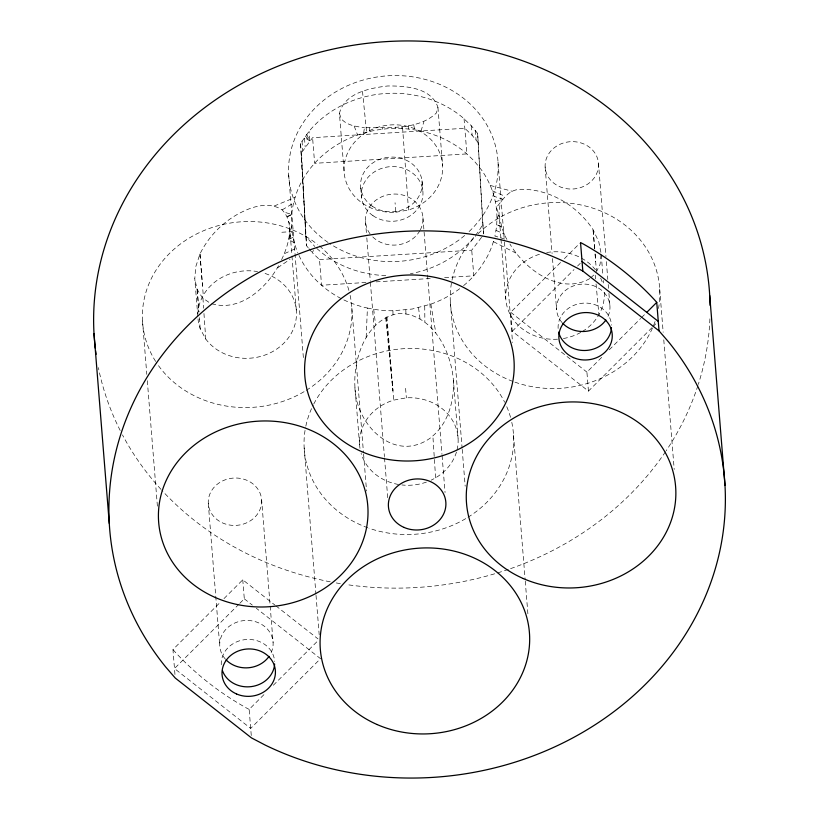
<?xml version="1.0" encoding="UTF-8"?>
<svg xmlns="http://www.w3.org/2000/svg" width="819" height="819" viewBox="0 0 819 819"><rect width="100%" height="100%" fill="white"/><g stroke="black" fill="none" stroke-linecap="round" stroke-linejoin="round"><path stroke-width="0.61" stroke-dasharray="4.09 3.07" d="M359.582 444.553L354.903 386.394C353.347 357.319 366.83 318.233 399.559 313.319C432.739 314.353 451.126 351.034 453.409 380.303L458.087 438.462M453.409 380.303C454.238 400.46 448.617 422.225 432.872 435.882L432.391 436.507C395.444 465.438 355.026 424.651 354.903 386.394M366.175 337.274L367.414 308.057A102.815 91.114 -4.6 0 1 322.942 286.476L318.437 282.453A102.815 91.114 -4.6 0 1 298.218 253.716M600.911 252.375L598.781 241.789L593.099 229.689C577.692 206.337 550.962 189.568 522.624 189.291C508.476 188.718 503.92 198.71 496.314 207.535C500.808 218.038 500.88 229.863 507.145 239.803L494.891 236.056C498.761 219.236 497.092 201.259 490.223 185.432A102.815 91.114 -4.6 0 0 481.654 170.188L474.201 160.964L465.489 152.672A102.815 91.114 -4.6 0 0 421.017 131.091C400.061 126.454 377.835 127.846 357.606 135.012A102.815 91.114 -4.6 0 0 315.878 161.916L311.865 166.472A102.815 91.114 -4.6 0 0 295.035 197.492C289.557 215.469 290.458 235.319 297.799 252.641M197.819 316.41L194.779 278.665L195.772 266.697L199.959 253.982C209.111 235.268 224.887 219.789 243.816 211.128C255.548 205.508 270.546 202.16 282.135 209.889C295.28 223.587 288.585 245.25 281.275 260.34M594.635 248.945L593.099 229.689M601.023 254.75L600.061 264.332L596.631 271.396M408.384 129.023L408.753 125.399M500.89 238.022L498.966 214.056L500.092 203.788M363.697 133.036L364.424 127.723C387.592 127.436 418.509 130.221 436.425 112.94L437.93 107.371C431.521 87.5 405.374 85.831 387.745 85.975C369.809 88.012 344.308 93.008 339.424 113.462L344.103 171.621M463.605 285.626A102.815 91.114 -4.6 0 0 472.553 277.231L480.272 267.915L486.629 257.842A102.815 91.114 -4.6 0 0 493.407 241.656L494 239.414M421.017 131.091L423.863 121.796M496.959 218.96L498.966 214.056M211.783 303.726C240.131 312.172 266.666 287.991 279.218 264.588M308.19 247.737L306.603 245.813L305.835 236.312L300.573 143.458L309.039 131.337A102.815 91.114 -4.6 0 1 462.663 117.537L471.375 125.829L477.631 133.456L483.548 233.937L482.063 236.476M477.631 133.456L482.79 224.437L480.804 227.825A102.815 91.114 -4.6 0 1 475.266 235.657M478.388 142.956L472.143 135.33L464.823 128.276L312.582 137.684L301.505 152.662L305.835 236.312L314.772 246.458M365.96 282.483L321.56 285.237L319.492 259.592L312.172 252.539L313.544 250.45M199.959 253.982L203.276 295.352M481.562 237.326L471.734 250.184L319.492 259.592M174.959 674.477L172.952 649.549L220.393 602.18M223.976 598.597L242.772 579.832L274.867 605.026M652.006 327.651L588.451 391.113L512.244 331.265L510.708 312.274L560.841 262.213M564.424 258.64L579.637 243.448M238.933 604.187L174.478 668.539L250.696 728.388L320.516 658.671L256.337 608.271M239.824 603.286L244.308 598.822L242.772 579.832M512.244 331.265L574.006 269.594M577.59 266.011L580.272 263.329M251.269 735.513L249.16 709.397L265.274 693.304M273.331 685.257L318.089 640.571M588.451 391.113L586.916 372.123L603.03 356.03M609.295 349.774L640.632 318.489M641.523 317.598L645.106 314.015M652.897 326.75L657.381 322.287M589.803 278.583C560.309 295.577 525.071 269.615 509.94 244.021M590.683 277.805L595.065 273.915L595.556 278.931M277.672 267.772L289.998 259.336M282.135 209.889L293.54 203.092M287.397 216.933L291.769 214.465L283.763 212.008M293.059 237.264L288.677 239.537L294.39 242.854M284.613 253.562L296.109 248.341M287.08 216.482L291.769 214.465M274.17 206.019L295.035 197.492M495.382 201.883L502.774 199.232L494.052 196.294M367.414 308.057L373.699 309.265A102.815 91.114 -4.6 0 0 392.925 310.77L412.203 309.039L430.835 304.136A102.815 91.114 -4.6 0 0 460.698 287.95M395.833 212.244L408.497 209.971A49.355 43.735 -4.6 0 0 429.494 138.176A49.355 43.735 -4.6 0 0 347.666 152.877A49.355 43.735 -4.6 0 0 395.833 212.244L395.065 202.743M359.981 448.331A49.355 43.735 -4.6 0 1 393.693 400.112L406.357 397.839A49.355 43.735 -4.6 0 1 457.053 449.866M281.869 232.248L292.127 231.613L288.677 239.537L291.605 225.911L288.462 221.662M376.105 281.859L430.661 278.491M444.615 277.631L473.802 275.819L471.734 250.184M339.424 113.462L341.267 118.827C347.051 125.502 356.214 126.474 364.424 127.723M490.223 185.432L512.366 191.298M501.371 226.392L496.672 224.682L501.719 227.18M492.332 190.807L504.678 196.14M495.986 230.395L504.76 234.193M493.407 241.656L515.868 253.051M249.16 709.397L246.417 707.964A308.456 273.351 -4.6 0 1 174.887 651.791L172.952 649.549M208.814 302.252L202.447 297.84L197.051 289.24L194.779 278.665M510.708 312.274L586.916 372.123M275.87 605.814L317.987 638.881M244.308 598.822L252.324 605.118M305.344 136.097L309.797 140.827L309.039 131.337M308.988 248.7L312.172 252.539M593.069 230.026L594.809 249.181M198.003 318.857A49.355 43.735 -4.6 0 0 200.235 328.798L205.753 339.025A49.355 43.735 -4.6 0 0 286.23 340.602A49.355 43.735 -4.6 0 0 262.5 272.696M306.664 134.388L309.797 140.827L304.422 137.449L305.19 146.949M354.207 126.106L357.606 135.012M413.677 124.683L414.742 129.873M382.391 127.897L382.627 129.177M430.835 304.136L435.841 332.964M369.328 127.856L369.922 131.398M418.519 307.749L420.075 319.256M373.699 309.265L375.614 325.02M395.372 127.099L395.516 128.378M362.5 91.359L366.584 132.279M300.573 143.458L306.603 245.813M385.708 317.629L392.925 390.612L386.292 317.199M596.058 283.937L598.914 314.721M301.986 141.042L302.795 150.563M595.055 253.992L596.437 271.058M659.694 289.056L663.165 332.248M663.779 339.865L674.201 469.43M598.494 163.698A26.73 23.69 -4.6 0 1 559.633 186.65A26.73 23.69 -4.6 0 1 557.309 145.69A26.73 23.69 -4.6 0 1 598.494 163.698L605.958 256.542M606.367 261.63L607.8 279.433M608.21 284.521L608.517 288.339M608.926 293.427L609.95 306.142M601.248 254.77L602.917 275.624M603.316 280.538L603.511 282.985M545.126 166.994L552.088 253.48M552.497 258.569L556.592 309.439M498.024 162.111L504.361 240.858M504.463 242.127L512.54 342.475M500.993 239.281L505.763 298.566M513.503 435.032L525.153 579.842M525.255 581.111L527.917 614.137M475.266 130.334L476.034 139.834M482.79 224.437L483.548 233.937M471.375 125.829L472.143 135.33M464.056 118.775L466.881 153.911L314.639 163.319L312.582 137.684M437.93 107.371L442.608 165.53M450.348 301.996L462.1 448.075M462.203 449.344L465.172 486.179M422.02 180.825L422.778 190.325M422.952 217.793L427.457 273.761M427.559 275.03L441.984 454.361M442.086 455.63L445.055 492.516M435.606 477.805L432.872 435.882M408.497 209.971L402.508 126.454L401.965 128.522L401.842 126.587M405.589 388.339L406.357 397.839M386.937 316.738L393.693 400.112M365.489 221.345L366.41 232.791M366.82 237.879L370.29 281.122M370.393 282.401L384.418 456.633M384.521 457.913L387.796 498.607M360.769 188.053L361.527 197.543M351.842 308.087L363.493 452.887M363.595 454.156L366.554 490.99M288.687 175.041L303.603 360.493M289.629 226.996L291.861 254.74M291.963 256.009L296.427 311.507M304.166 447.973L315.919 594.051M316.021 595.321L319.185 634.694M261.64 500.061A26.73 23.69 -4.6 0 1 222.788 523.024A26.73 23.69 -4.6 0 1 220.465 482.053A26.73 23.69 -4.6 0 1 261.64 500.061L273.106 642.505M205.753 339.025L203.931 313.196M197.051 289.24L198.863 311.783M200.235 328.798L199.263 316.799L199.467 319.297M208.282 503.357L219.748 645.812M142.496 321.017L146.796 374.375M147.307 380.722L157.627 509.008M200.051 254.32L202.508 285.862M197.389 289.793L198.945 311.926M595.157 254.136L595.679 261.558M202.948 298.116L203.603 308.169M405.814 309.971L405.989 314.25M392.925 310.77L393.007 315.12M424.733 306.111L424.866 321.969M709.909 318.826A308.456 273.351 -4.6 0 1 698.32 384.346M697.931 385.534A308.456 273.351 -4.6 0 1 666.185 450.726M665.509 451.719A308.456 273.351 -4.6 0 1 509.449 569.031M508.312 569.42A308.456 273.351 -4.6 0 1 346.232 584.541M340.294 583.619A308.456 273.351 -4.6 0 1 335.237 582.759M330.211 581.818A308.456 273.351 -4.6 0 1 161.896 490.356M161.036 489.414A308.456 273.351 -4.6 0 1 122.481 434.909M120.188 430.477A308.456 273.351 -4.6 0 1 98.372 367.618M511.793 422.348A104.873 92.936 -4.6 0 1 467.884 517.321M465.724 518.632A104.873 92.936 -4.6 0 1 368.959 528.204M367.803 527.794A104.873 92.936 -4.6 0 1 305.589 427.313M305.835 426.115A104.873 92.936 -4.6 0 1 313.196 405.118M313.769 404.002A104.873 92.936 -4.6 0 1 409.766 348.484A104.873 92.936 -4.6 0 1 504.668 402.221M506.766 406.705A104.873 92.936 -4.6 0 1 510.544 417.342M478.163 233.62A104.873 92.936 -4.6 0 1 600.941 211.138A104.873 92.936 -4.6 0 1 658.496 308.517M655.046 321.56A104.873 92.936 -4.6 0 1 513.994 381.818M512.848 381.398A104.873 92.936 -4.6 0 1 451.781 281.337M452.016 280.139A104.873 92.936 -4.6 0 1 475.491 236.322M328.02 242.414A104.873 92.936 -4.6 0 1 313.616 109.592A104.873 92.936 -4.6 0 1 463.963 98.638A104.873 92.936 -4.6 0 1 468.427 232.186M464.68 235.493A104.873 92.936 -4.6 0 1 329.043 243.12M350.123 295.393A104.873 92.936 -4.6 0 1 306.224 390.376M304.064 391.687A104.873 92.936 -4.6 0 1 156.316 362.469M155.641 361.425A104.873 92.936 -4.6 0 1 181.91 242.905A104.873 92.936 -4.6 0 1 317.465 244.359M319.451 245.966A104.873 92.936 -4.6 0 1 348.884 290.387M473.751 237.541A102.815 91.114 -4.6 0 1 410.432 273.71M385.8 275.583A102.815 91.114 -4.6 0 1 315.612 247.318M197.881 313.79A49.355 43.735 -4.6 0 1 257.524 271.58M604.279 292.485A49.355 43.735 -4.6 0 1 582.862 331.173M580.712 332.442A49.355 43.735 -4.6 0 1 563.329 338.523M557.493 339.199A49.355 43.735 -4.6 0 1 506.511 304.248A49.355 43.735 -4.6 0 1 539.885 254.136M546.713 252.528A49.355 43.735 -4.6 0 1 595.73 270.127M600.634 278.091A49.355 43.735 -4.6 0 1 602.753 283.702M456.449 452.088A49.355 43.735 -4.6 0 1 431.142 480.159M426.402 482.104A49.355 43.735 -4.6 0 1 401.934 484.961M398.474 484.479A49.355 43.735 -4.6 0 1 361.097 453.327M370.055 233.845A28.788 25.512 -4.6 0 1 392.147 194.144A28.788 25.512 -4.6 0 1 420.372 229.77M419.83 230.774A28.788 25.512 -4.6 0 1 372.307 236.486M562.182 322.706A26.73 23.69 -4.6 0 1 563.994 291.718A26.73 23.69 -4.6 0 1 598.771 288.216A26.73 23.69 -4.6 0 1 607.053 318.192M225.338 659.07A26.73 23.69 -4.6 0 1 227.139 628.081A26.73 23.69 -4.6 0 1 261.926 624.58A26.73 23.69 -4.6 0 1 270.198 654.555M221.273 664.803A26.73 23.69 -4.6 0 1 246.611 639.496A26.73 23.69 -4.6 0 1 274.631 661.506M558.118 328.429A26.73 23.69 -4.6 0 1 583.456 303.132A26.73 23.69 -4.6 0 1 611.476 325.133M372.195 206.163A30.846 27.334 -4.6 0 0 421.877 187.971A30.846 27.334 -4.6 0 0 380.108 159.173A30.846 27.334 -4.6 0 0 372.195 206.163M372.962 215.663A30.846 27.334 -4.6 0 0 422.635 197.461A30.846 27.334 -4.6 0 0 380.866 168.673A30.846 27.334 -4.6 0 0 372.962 215.663"/><path stroke-width="1.23" d="M646.897 312.234L656.746 302.395L654.811 300.153A308.456 273.351 -4.6 0 0 583.282 243.99L580.538 242.547L582.821 271.038L659.039 330.886L668.775 342.158A308.456 273.351 -4.6 0 1 645.771 683.998A308.456 273.351 -4.6 0 1 265.254 745.106L251.453 737.888L175.246 678.04L165.51 666.768A308.456 273.351 -4.6 0 1 188.513 324.928A308.456 273.351 -4.6 0 1 569.031 263.831L582.821 271.038M582.063 261.548L658.271 321.386M709.715 295.516L724.989 485.442M656.746 302.395L659.039 330.886M94.011 333.558L109.285 523.484M95.291 348.229A308.456 273.351 -4.6 0 1 383.62 41.789A308.456 273.351 -4.6 0 1 710.073 305.323M96.079 354.31A308.456 273.351 -4.6 0 1 95.588 350.665M605.896 320.004A26.73 23.69 -4.6 0 1 562.919 323.495M269.052 656.367A26.73 23.69 -4.6 0 1 226.075 659.868M274.631 663.984A26.73 23.69 -4.6 0 1 251.382 686.598A26.73 23.69 -4.6 0 1 222.533 670.863M611.476 327.61A26.73 23.69 -4.6 0 1 586.844 350.389A26.73 23.69 -4.6 0 1 558.66 332.115M377.098 724.528A104.873 92.936 -4.6 0 0 529.545 634.459A104.873 92.936 -4.6 0 0 367.987 563.8A104.873 92.936 -4.6 0 0 377.098 724.528M523.29 578.552A104.873 92.936 -4.6 0 0 675.736 488.482A104.873 92.936 -4.6 0 0 514.178 417.823A104.873 92.936 -4.6 0 0 523.29 578.552M361.619 451.597A104.873 92.936 -4.6 0 0 514.066 361.527A104.873 92.936 -4.6 0 0 352.508 290.868A104.873 92.936 -4.6 0 0 361.619 451.597M215.438 597.573A104.873 92.936 -4.6 0 0 367.885 507.504A104.873 92.936 -4.6 0 0 206.327 436.844A104.873 92.936 -4.6 0 0 215.438 597.573M404.023 527.416A28.788 25.512 -4.6 0 0 445.874 502.692A28.788 25.512 -4.6 0 0 401.525 483.292A28.788 25.512 -4.6 0 0 404.023 527.416M573.382 357.586A26.73 23.69 -4.6 0 0 612.243 334.633A26.73 23.69 -4.6 0 0 571.058 316.615A26.73 23.69 -4.6 0 0 573.382 357.586M236.537 693.959A26.73 23.69 -4.6 0 0 275.399 670.996A26.73 23.69 -4.6 0 0 234.214 652.989A26.73 23.69 -4.6 0 0 236.537 693.959"/></g></svg>
